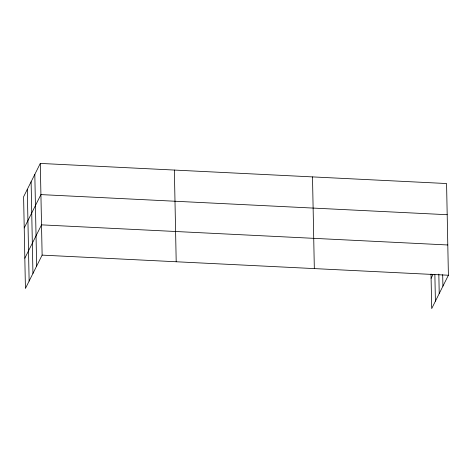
<?xml version="1.0" encoding="UTF-8"?>
<svg xmlns="http://www.w3.org/2000/svg" width="472" height="472" viewBox="0 0 472 472"><rect width="100%" height="100%" fill="white"/><g stroke="black" fill="none" stroke-linecap="round" stroke-linejoin="round"><path stroke-width="0.71" d="M40.297 163.424L23.6 196.765L25.429 288.463L42.126 255.122L40.297 163.424L446.571 183.537L448.4 275.235L431.703 308.576L431.013 273.99M24.225 227.941L40.916 194.6L447.19 214.713M24.827 258.202L41.524 224.861L447.798 244.974M431.101 278.315L432.948 274.621M42.126 255.122L448.4 275.235M442.689 274.657L442.919 286.18M438.83 274.12L439.22 293.572M434.871 274.527L435.402 301.189M312.499 176.9L314.328 268.597M174.369 170.062L176.198 261.759M34.816 174.369L36.645 266.072M31.111 181.761L32.946 273.459M27.299 189.372L29.134 281.076"/></g></svg>
